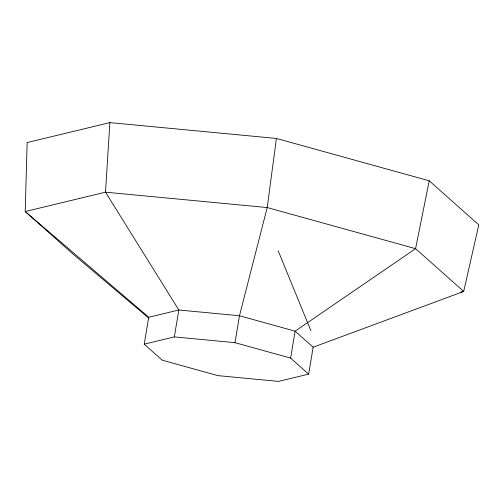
<?xml version="1.0" encoding="UTF-8"?>
<svg xmlns="http://www.w3.org/2000/svg" width="504" height="504" viewBox="0 0 504 504"><rect width="100%" height="100%" fill="white"/><g stroke="black" fill="none" stroke-linecap="round" stroke-linejoin="round"><path stroke-width="0.76" d="M109.859 122.611L105.506 192.175L178.832 309.992L174.334 336.905L144.213 344.169L148.718 317.255L25.2 211.541L27.147 142.563L109.859 122.611L276.413 138.449L429.232 180.797L478.8 224.847L463.699 291.432L313.154 347.212L308.656 374.126L278.536 381.389L217.898 375.625L162.263 360.202L144.213 344.169M276.413 138.449L267.208 207.553L239.469 315.756L234.965 342.67L290.606 358.086L308.656 374.126M290.606 358.086L295.111 331.172L415.573 248.667L429.232 180.797M148.718 317.255L178.832 309.992L239.469 315.756L295.111 331.172L313.154 347.212M460.643 292.169L463.699 291.432L415.573 248.667L267.208 207.553L105.506 192.175L25.2 211.541L73.326 254.312L148.8 318.1M174.334 336.905L234.965 342.67M278.17 250.753L310.918 330.794"/></g></svg>
